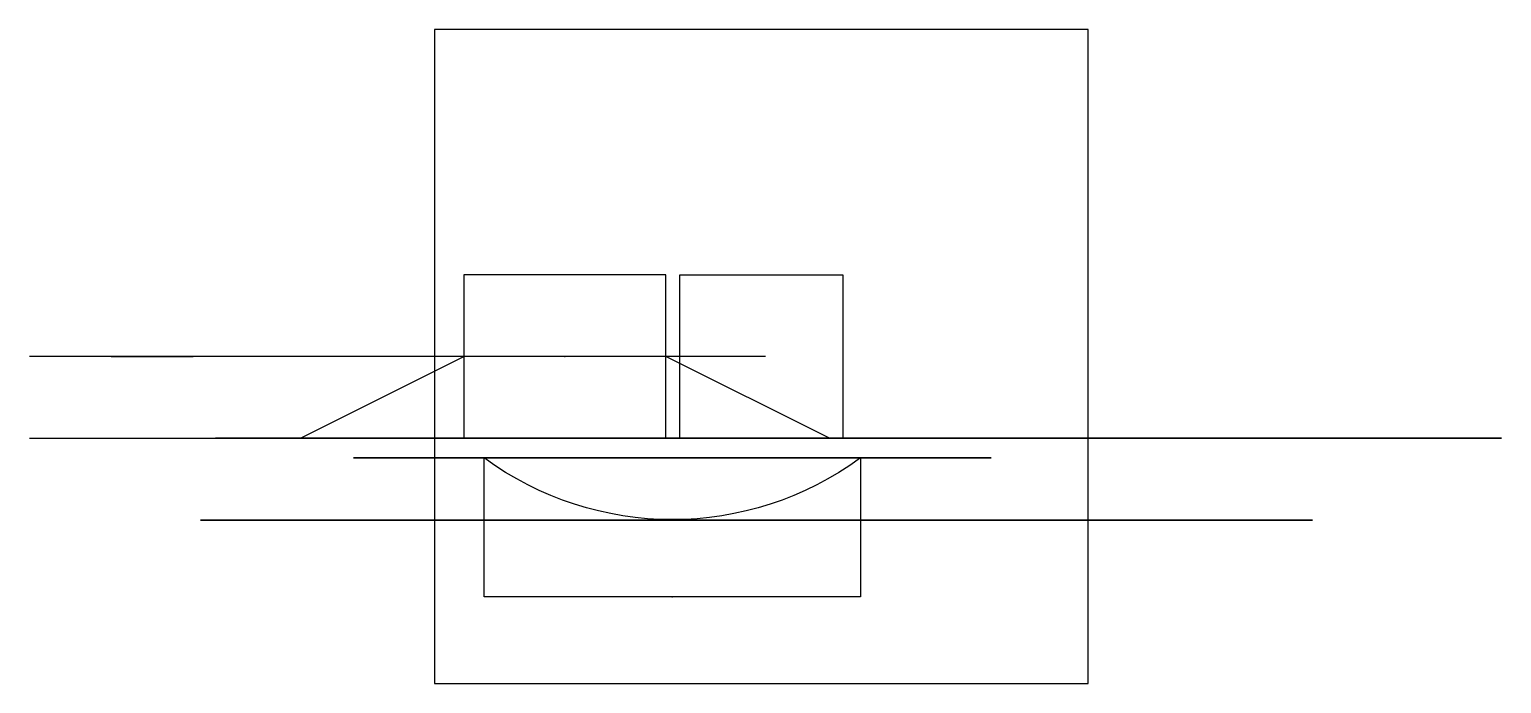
# Model space of a CAD drawing. Header units: centimetres. Extents: x -3.97 to 5.03, y -1.5 to 2.5.
import ezdxf

# ---------------------------------------------------------------- set-up
doc = ezdxf.new("R2010")
doc.units = ezdxf.units.CM
doc.header["$MEASUREMENT"] = 0
for name, color, linetype in [('CatScalePinConnector_Sketch1', 7, 'Continuous'), ('CatScalePinConnector_Sketch2', 7, 'Continuous'), ('CatScalePinConnector_Sketch3', 7, 'Continuous'), ('CatScalePinConnector_Sketch4', 7, 'Continuous'), ('PCBMount_Sketch2', 7, 'Continuous'), ('PCBMount_Sketch3', 7, 'Continuous'), ('SDCardMount_Sketch1', 7, 'Continuous'), ('SDCardMount_Sketch2', 7, 'Continuous'), ('TheUltimateCloudCatFeederByPW_Helpers_CrappyElectronicsMount v6_Sketch1', 7, 'Continuous'), ('TheUltimateCloudCatFeederByPW_Helpers_CrappyElectronicsMount v6_Sketch2', 7, 'Continuous'), ('USBCableMount_Sketch1', 7, 'Continuous'), ('USBCableMount_Sketch2', 7, 'Continuous')]:
    doc.layers.add(name, color=color, linetype=linetype)

# ---------------------------------------------------------------- blocks, each defined once
blk = doc.blocks.new('SDCardMount')
at = {"layer": 'SDCardMount_Sketch1'}
for p, q in [((-0.0817, 0, 1.1144), (-1.3167, 0, 1.1144)), ((-1.3167, 0, -2.3006), (-0.0817, 0, -2.3006)), ((-1.3167, 0, 1.1144), (-1.3167, 0, -2.3006)), ((-0.5817, 0, 0.6144), (-0.8167, 0, 0.6144)), ((-0.8167, 0, 0.6144), (-0.8167, 0, -1.8006)), ((-0.8167, 0, -1.8006), (-0.5817, 0, -1.8006)), ((-0.5817, 0, -1.8006), (-0.5817, 0, 0.6144)), ((-0.0817, 0, -2.3006), (-0.0817, 0, 1.1144))]:
    blk.add_line(p, q, dxfattribs=at)
blk.add_point((0, 0), dxfattribs=at)
at = {"layer": 'SDCardMount_Sketch2'}
for p, q in [((-1.3167, 1, -0.5931), (-1.3167, 0, -0.5931)), ((-0.0817, 1, -0.5931), (-1.3167, 1, -0.5931)), ((-0.0817, 0, -0.5931), (-0.0817, 1, -0.5931)), ((-2.3167, 0, -0.5931), (-1.3167, 0.5, -0.5931)), ((0.9183, 0, -0.5931), (-0.0817, 0.5, -0.5931)), ((-1.3167, 0, -0.5931), (-2.3167, 0, -0.5931)), ((-1.3167, 0, -0.5931), (-0.0817, 0, -0.5931)), ((-0.0817, 0, -0.5931), (0.9183, 0, -0.5931))]:
    blk.add_line(p, q, dxfattribs=at)
blk.add_point((-0.6992, 0.5, -0.5931), dxfattribs=at)
blk = doc.blocks.new('USBCableMount')
at = {"layer": 'USBCableMount_Sketch1'}
for p, q in [((0, 0, 2), (0, 0)), ((0, 0), (1, 0)), ((1, 0, 2), (0, 0, 2)), ((0.0038, 0, -0.3), (1, 0, -0.3)), ((1, 0), (0.0038, 0)), ((0.0038, 0), (0.0038, 0, -0.3)), ((1, 0, -0.3), (1, 0)), ((1, 0), (1, 0, 2))]:
    blk.add_line(p, q, dxfattribs=at)
blk.add_point((0, 0), dxfattribs=at)
at = {"layer": 'USBCableMount_Sketch2'}
for p, q in [((2.5, 2.5, -0.3), (-1.4962, 2.5, -0.3)), ((-1.4962, 2.5, -0.3), (-1.4962, -1.5, -0.3)), ((2.5, -1.5, -0.3), (2.5, 2.5, -0.3)), ((0.0038, 0, -0.3), (0.0038, 1, -0.3)), ((0.0038, 1, -0.3), (1, 1, -0.3)), ((1, 1, -0.3), (1, 0, -0.3)), ((1, 0, -0.3), (0.0038, 0, -0.3)), ((0.0038, 0, -0.3), (1, 0, -0.3)), ((-1.4962, -1.5, -0.3), (2.5, -1.5, -0.3))]:
    blk.add_line(p, q, dxfattribs=at)
blk.add_point((0, 0, -0.3), dxfattribs=at)
blk = doc.blocks.new('CatScalePinConnector')
at = {"layer": 'CatScalePinConnector_Sketch1'}
for p, q in [((-1.1931, 0, -1.77), (1.1069, 0, -1.77)), ((-1.1931, 0, -0.09), (-1.1931, 0, -1.77)), ((-1.1931, 0, -0.09), (-1.1931, 0, -1.77)), ((-1.1931, 0, -1.77), (-0.6931, 0, -1.77)), ((1.1069, 0, -1.27), (-1.1931, 0, -1.27)), ((-0.6931, 0, -0.09), (-1.1931, 0, -0.09)), ((1.1069, 0, -0.09), (-1.1931, 0, -0.09)), ((-1.1931, 0, -1.77), (1.1069, 0, -1.77)), ((-1.1931, 0, -1.27), (-1.1931, 0, -1.77)), ((-0.6931, 0, -1.77), (-0.6931, 0, -0.09)), ((-0.6931, 0, -1.27), (0.6069, 0, -1.27)), ((-0.6931, 0, -0.09), (-0.6931, 0, -1.27)), ((0.6069, 0, -0.09), (-0.6931, 0, -0.09)), ((0.6069, 0, -0.09), (1.1069, 0, -0.09)), ((1.1069, 0, -1.77), (0.6069, 0, -1.77)), ((0.6069, 0, -1.27), (0.6069, 0, -0.09)), ((0.6069, 0, -1.77), (0.6069, 0, -0.09)), ((1.1069, 0, -1.77), (1.1069, 0, -1.27)), ((1.1069, 0, -1.77), (1.1069, 0, -0.09)), ((1.1069, 0, -0.09), (1.1069, 0, -1.77))]:
    blk.add_line(p, q, dxfattribs=at)
blk.add_point((0, 0), dxfattribs=at)
at = {"layer": 'CatScalePinConnector_Sketch2'}
for p, q in [((-0.6931, -0.12, -0.09), (-1.9931, -0.12, -0.09)), ((-1.9931, -0.12, -0.59), (-0.6931, -0.12, -1.27)), ((-1.9931, -0.12, -0.59), (-0.6931, -0.12, -0.59)), ((-1.9931, -0.12, 1.61), (-1.9931, -0.12, -0.09)), ((-1.9931, -0.12, -0.09), (-1.9931, -0.12, -0.59)), ((-1.9931, -0.12, -0.09), (-1.4931, -0.12, -0.09)), ((-1.4931, -0.12, 1.61), (-1.9931, -0.12, 1.61)), ((-1.4931, -0.12, -0.09), (-1.4931, -0.12, 1.61)), ((-0.6931, -0.12, -0.59), (-0.6931, -0.12, -0.09)), ((0.6069, -0.12, -1.27), (-0.6931, -0.12, -1.27)), ((-0.6931, -0.12, -1.27), (-0.6931, -0.12, -0.09)), ((-0.6931, -0.12, -0.09), (0.6069, -0.12, -0.09)), ((1.9069, -0.12, -0.59), (0.6069, -0.12, -0.59)), ((0.6069, -0.12, -0.59), (0.6069, -0.12, -0.09)), ((0.6069, -0.12, -0.09), (1.9069, -0.12, -0.09)), ((0.6069, -0.12, -1.27), (1.9069, -0.12, -0.59)), ((0.6069, -0.12, -0.09), (0.6069, -0.12, -1.27)), ((1.4069, -0.12, -0.59), (1.4069, -0.12, 1.61)), ((1.9069, -0.12, -0.59), (1.4069, -0.12, -0.59)), ((1.4069, -0.12, 1.61), (1.9069, -0.12, 1.61)), ((1.9069, -0.12, 1.61), (1.9069, -0.12, -0.59)), ((1.9069, -0.12, -0.09), (1.9069, -0.12, -0.59))]:
    blk.add_line(p, q, dxfattribs=at)
blk.add_point((0, -0.12), dxfattribs=at)
at = {"layer": 'CatScalePinConnector_Sketch3'}
for p, q in [((-1.9931, -0.12, 1.41), (-1.9931, -0.12, -0.59)), ((-1.9931, -0.12, -0.59), (-1.1931, -0.12, -1.0084)), ((-1.6931, -0.12, 1.61), (-1.7931, -0.12, 1.61)), ((1.4069, -0.12, -0.09), (-1.4931, -0.12, -0.09)), ((-1.4931, -0.12, -0.09), (-1.4931, -0.12, 1.41)), ((-1.1931, -0.12, -1.0084), (-1.1931, -0.12, -1.77)), ((-1.1931, -0.12, -1.77), (1.1069, -0.12, -1.77)), ((-1.1931, -0.12, -1.77), (1.1069, -0.12, -1.77)), ((1.1069, -0.12, -1.0084), (-1.1931, -0.12, -1.0084)), ((-1.1931, -0.12, -1.0084), (-1.1931, -0.12, -1.77)), ((1.1069, -0.12, -1.0084), (1.9069, -0.12, -0.59)), ((1.1069, -0.12, -1.77), (1.1069, -0.12, -1.0084)), ((1.1069, -0.12, -1.77), (1.1069, -0.12, -1.0084)), ((1.4069, -0.12, 1.41), (1.4069, -0.12, -0.09)), ((1.7069, -0.12, 1.61), (1.6069, -0.12, 1.61)), ((1.9069, -0.12, -0.59), (1.9069, -0.12, 1.41))]:
    blk.add_line(p, q, dxfattribs=at)
at = {"layer": 'CatScalePinConnector_Sketch3', "extrusion": (0, -1, 0)}
for centre, start, end in [((-1.7931, 1.41, 0.12), 90, 180), ((-1.6931, 1.41, 0.12), 0, 90), ((1.6069, 1.41, 0.12), 90, 180), ((1.7069, 1.41, 0.12), 0, 90)]:
    blk.add_arc(centre, 0.2, start, end, dxfattribs=at)
at = {"layer": 'CatScalePinConnector_Sketch3'}
blk.add_point((0, -0.12), dxfattribs=at)
at = {"layer": 'CatScalePinConnector_Sketch4'}
for p, q in [((-1.1931, -0.12, -1.77), (1.1069, -0.12, -1.77)), ((-1.1931, -0.97, -1.77), (-1.1931, -0.12, -1.77)), ((1.1069, -0.12, -1.77), (1.1069, -0.97, -1.77)), ((1.1069, -0.97, -1.77), (-1.1931, -0.97, -1.77))]:
    blk.add_line(p, q, dxfattribs=at)
at = {"layer": 'CatScalePinConnector_Sketch4', "extrusion": (0, 0, -1)}
blk.add_arc((0.0431, 1.442, 1.77), 1.9397, 233.63802, 306.36198, dxfattribs=at)
at = {"layer": 'CatScalePinConnector_Sketch4'}
for p in [(0, 0, -1.77), (-0.0431, -0.12, -1.77), (-0.0431, -0.97, -1.77)]:
    blk.add_point(p, dxfattribs=at)
blk = doc.blocks.new('PCBMount')
at = {"layer": 'PCBMount_Sketch2'}
for p, q in [((-2.8352, 0, -3.5829), (-1.3018, 0, -3.5829)), ((-1.3018, 0, -2.1144), (-2.8352, 0, -2.1144)), ((-2.8352, 0, -2.1144), (-2.8352, 0, -3.5829)), ((-2.1519, 0, -1.3511), (-1.5535, 0, -1.3511)), ((-2.1519, 0, -0.5332), (-2.1519, 0, -1.3511)), ((-1.5535, 0, -1.3511), (-1.5535, 0, -0.825)), ((-1.3018, 0, -3.1297), (-1.3018, 0, -5.1554)), ((-1.3018, 0, -5.1554), (-0.8283, 0, -5.1554)), ((-1.3018, 0, -3.5829), (-1.3018, 0, -2.1144)), ((-0.8283, 0, -3.1297), (-1.3018, 0, -3.1297)), ((-0.8283, 0, -5.1554), (-0.8283, 0, -3.1297))]:
    blk.add_line(p, q, dxfattribs=at)
at = {"layer": 'PCBMount_Sketch2', "extrusion": (0, 1, 0)}
for centre, radius in [((1.7859, -0.5422), 0.3661), ((1.7859, -0.5422), 0.145), ((1.0728, -2.8091), 0.4032), ((1.0728, -2.8091), 0.145), ((-3.2949, -5.1982), 0.447), ((-3.2949, -5.1982), 0.145)]:
    blk.add_circle(centre, radius, dxfattribs=at)
at = {"layer": 'PCBMount_Sketch2'}
blk.add_point((0, 0), dxfattribs=at)
at = {"layer": 'PCBMount_Sketch3'}
for p, q in [((-1.4231, -0.5, -3.7911), (-2.9274, -0.5, -3.7911)), ((-2.9274, -0.5, -3.7911), (-2.9135, -0.5, -2.0639)), ((-2.9135, -0.5, -2.0639), (-2.1334, -0.5, -0.0164)), ((-2.1334, -0.5, -0.0164), (-1.2559, -0.5, -0.0164)), ((3.3823, -0.5, -5.6854), (-1.4231, -0.5, -5.6854)), ((-1.4231, -0.5, -5.6854), (-1.4231, -0.5, -3.7911)), ((-1.2559, -0.5, -0.0164), (-0.5595, -0.5, -2.7186)), ((-0.5595, -0.5, -2.7186), (-0.5595, -0.5, -4.6547)), ((-0.5595, -0.5, -4.6547), (3.5495, -0.5, -4.6547)), ((3.8698, -0.5, -5.4904), (3.3823, -0.5, -5.6854)), ((3.5495, -0.5, -4.6547), (3.8698, -0.5, -4.975)), ((3.8698, -0.5, -4.975), (3.8698, -0.5, -5.4904))]:
    blk.add_line(p, q, dxfattribs=at)
blk.add_point((0, -0.5), dxfattribs=at)

msp = doc.modelspace()

# ---------------------------------------------------------------- linework, layer by layer
at = {"layer": 'TheUltimateCloudCatFeederByPW_Helpers_CrappyElectronicsMount v6_Sketch1'}
for p, q in [((-3.9734, 0, 5.23), (-3.9734, 0, -3.77)), ((-3.9734, 0, 5.23), (5.0266, 0, 5.23)), ((-3.9734, 0, -3.77), (0.5266, 0, -3.77)), ((5.0266, 0, -1.27), (0.5266, 0, -1.27)), ((0.5266, 0, -3.77), (0.5266, 0, -1.27)), ((5.0266, 0, 5.23), (5.0266, 0, -1.27))]:
    msp.add_line(p, q, dxfattribs=at)
msp.add_point((0, 0), dxfattribs=at)
at = {"layer": 'TheUltimateCloudCatFeederByPW_Helpers_CrappyElectronicsMount v6_Sketch2'}
for p, q in [((0.5266, 0.5, -3.77), (-3.9734, 0.5, -3.77)), ((-3.9734, 0.5, -3.77), (-3.9734, 0.5, 5.23)), ((-2.9734, 0.5, -2.77), (-3.4734, 0.5, -2.77)), ((-3.4734, 0.5, -3.27), (-2.9734, 0.5, -3.27)), ((-3.4734, 0.5, -2.77), (-3.4734, 0.5, -3.27)), ((-2.9734, 0.5, -3.27), (-2.9734, 0.5, -2.77))]:
    msp.add_line(p, q, dxfattribs=at)
msp.add_point((0, 0.5), dxfattribs=at)

# ---------------------------------------------------------------- block references
for name in ['USBCableMount', 'SDCardMount', 'PCBMount', 'CatScalePinConnector']:
    msp.add_blockref(name, (0, 0))

doc.saveas('drawing.dxf')
